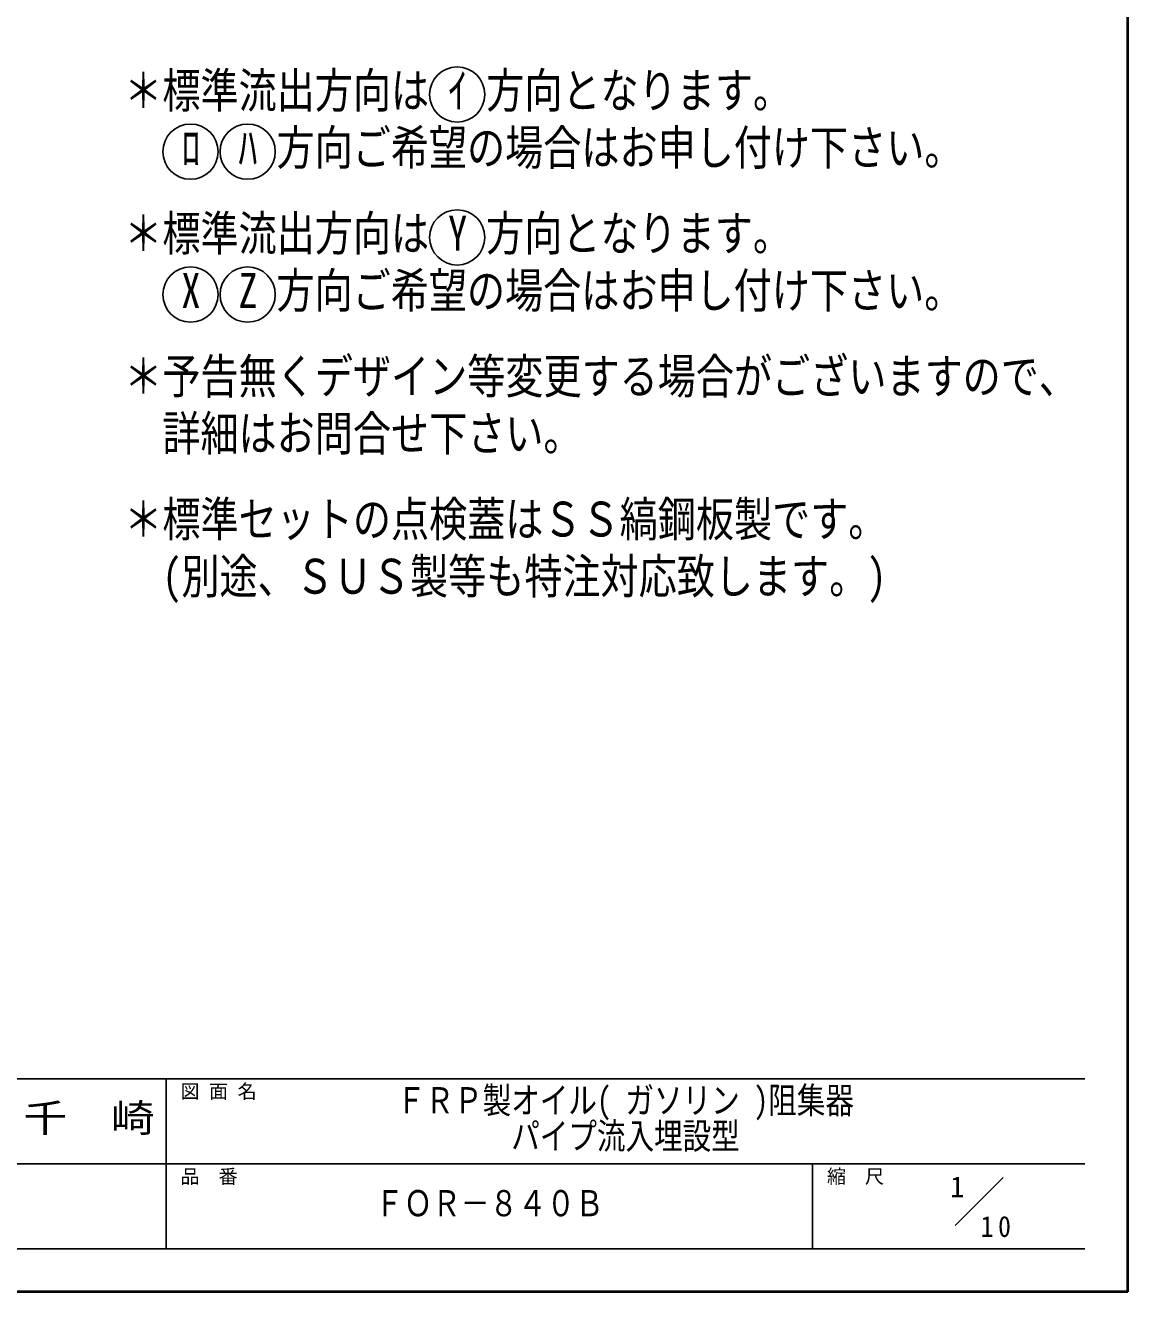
# Model space of a CAD drawing. Units: millimetres at full size, sheet at 1:10; details may follow other scales. Extents: x -2046 to 2004, y -1334 to 1476.
# Drawn here: x 847 to 2004, y -1334 to -4 of the extents above; entities that cross this region are included whole.
import ezdxf
from ezdxf.enums import TextEntityAlignment as Align

# ---------------------------------------------------------------- set-up
doc = ezdxf.new("R2010")
doc.units = ezdxf.units.MM
doc.header["$LTSCALE"] = 10
doc.layers.add('0-0_ﾚｲﾔ1', color=4, linetype='Continuous', lineweight=9)
doc.styles.add('ＭＳ ゴシック', font='')
doc.styles.get('ＭＳ ゴシック').set_extended_font_data('MS Gothic')

msp = doc.modelspace()

# ---------------------------------------------------------------- linework, layer by layer
at = {"layer": '0-0_ﾚｲﾔ1', "color": 1, "lineweight": 40}
for q in [(2004.28, 1476.27), (-2045.72, -1333.73)]:
    msp.add_line((2004.28, -1333.73), q, dxfattribs=at)
at = {"layer": '0-0_ﾚｲﾔ1', "color": 6, "lineweight": 25}
for p, q in [((1959.28, -1110.16), (-20.72, -1110.16)), ((994.99, -1288.73), (994.99, -1110.16)), ((1959.28, -1199.44), (727.14, -1199.44)), ((1673.57, -1288.73), (1673.57, -1199.44)), ((1959.28, -1288.73), (-20.72, -1288.73))]:
    msp.add_line(p, q, dxfattribs=at)
at = {"layer": '0-0_ﾚｲﾔ1', "color": 7, "lineweight": 18}
msp.add_line((1823.06, -1264.23), (1873.57, -1213.73), dxfattribs=at)
at = {"layer": '0-0_ﾚｲﾔ1', "color": 5, "lineweight": 25}
for centre in [(1300.45, -77.06), (1020.45, -137.06), (1080.45, -137.06), (1300.45, -227.06), (1020.45, -287.06), (1080.45, -287.06)]:
    msp.add_circle(centre, 29, dxfattribs=at)

# ---------------------------------------------------------------- texts
at = {"layer": '0-0_ﾚｲﾔ1', "color": 7, "style": 'ＭＳ ゴシック'}
for s, height, width, p in [('＊標準流出方向は ｲ 方向となります。', 36.66, 0.8, (950.95, -102.06)), (' ﾛ  ﾊ 方向ご希望の場合はお申し付け下さい。', 36.66, 0.8, (990.95, -162.06)), ('＊標準流出方向は Y 方向となります。', 36.66, 0.8, (950.95, -252.06)), (' X  Z 方向ご希望の場合はお申し付け下さい。', 36.66, 0.8, (990.95, -312.06)), ('＊予告無くデザイン等変更する場合がございますので、', 36.66, 0.8, (950.95, -402.06)), ('詳細はお問合せ下さい。', 36.66, 0.8, (990.95, -462.06)), ('＊標準セットの点検蓋はＳＳ縞鋼板製です。', 36.66, 0.8, (950.95, -552.06)), ('(別途、ＳＵＳ製等も特注対応致します。)', 36.66, 0.8, (990.95, -612.06)), ('ＦＲＰ製オイル( ガソリン )阻集器', 27.49, 0.8, (1237.14, -1154.8)), ('千\u3000崎', 29.33, 1.15, (844.99, -1174.8)), ('パイプ流入埋設型', 27.49, 0.8, (1357.14, -1192.3)), ('ＦＯＲ－８４０Ｂ', 27.49, 0.8, (1214.28, -1262.83))]:
    msp.add_text(s, height=height, dxfattribs=dict(at, width=width)).set_placement(p, align=Align.BOTTOM_LEFT)
for s, height, p in [('図 面 名', 14.66, (1009.99, -1135.16)), ('品\u3000番', 14.66, (1009.99, -1224.44)), ('縮\u3000尺', 14.66, (1688.57, -1224.44)), ('1', 21.99, (1817.98, -1241.25))]:
    msp.add_text(s, height=height, dxfattribs=at).set_placement(p, align=Align.BOTTOM_LEFT)
at = {"layer": '0-0_ﾚｲﾔ1', "color": 7, "insert": (1849.95, -1276.63), "char_height": 21.99, "attachment_point": 7, "style": 'ＭＳ ゴシック'}
msp.add_mtext('\\T1.36;\\W0.9;10', dxfattribs=at)

doc.saveas('drawing.dxf')
